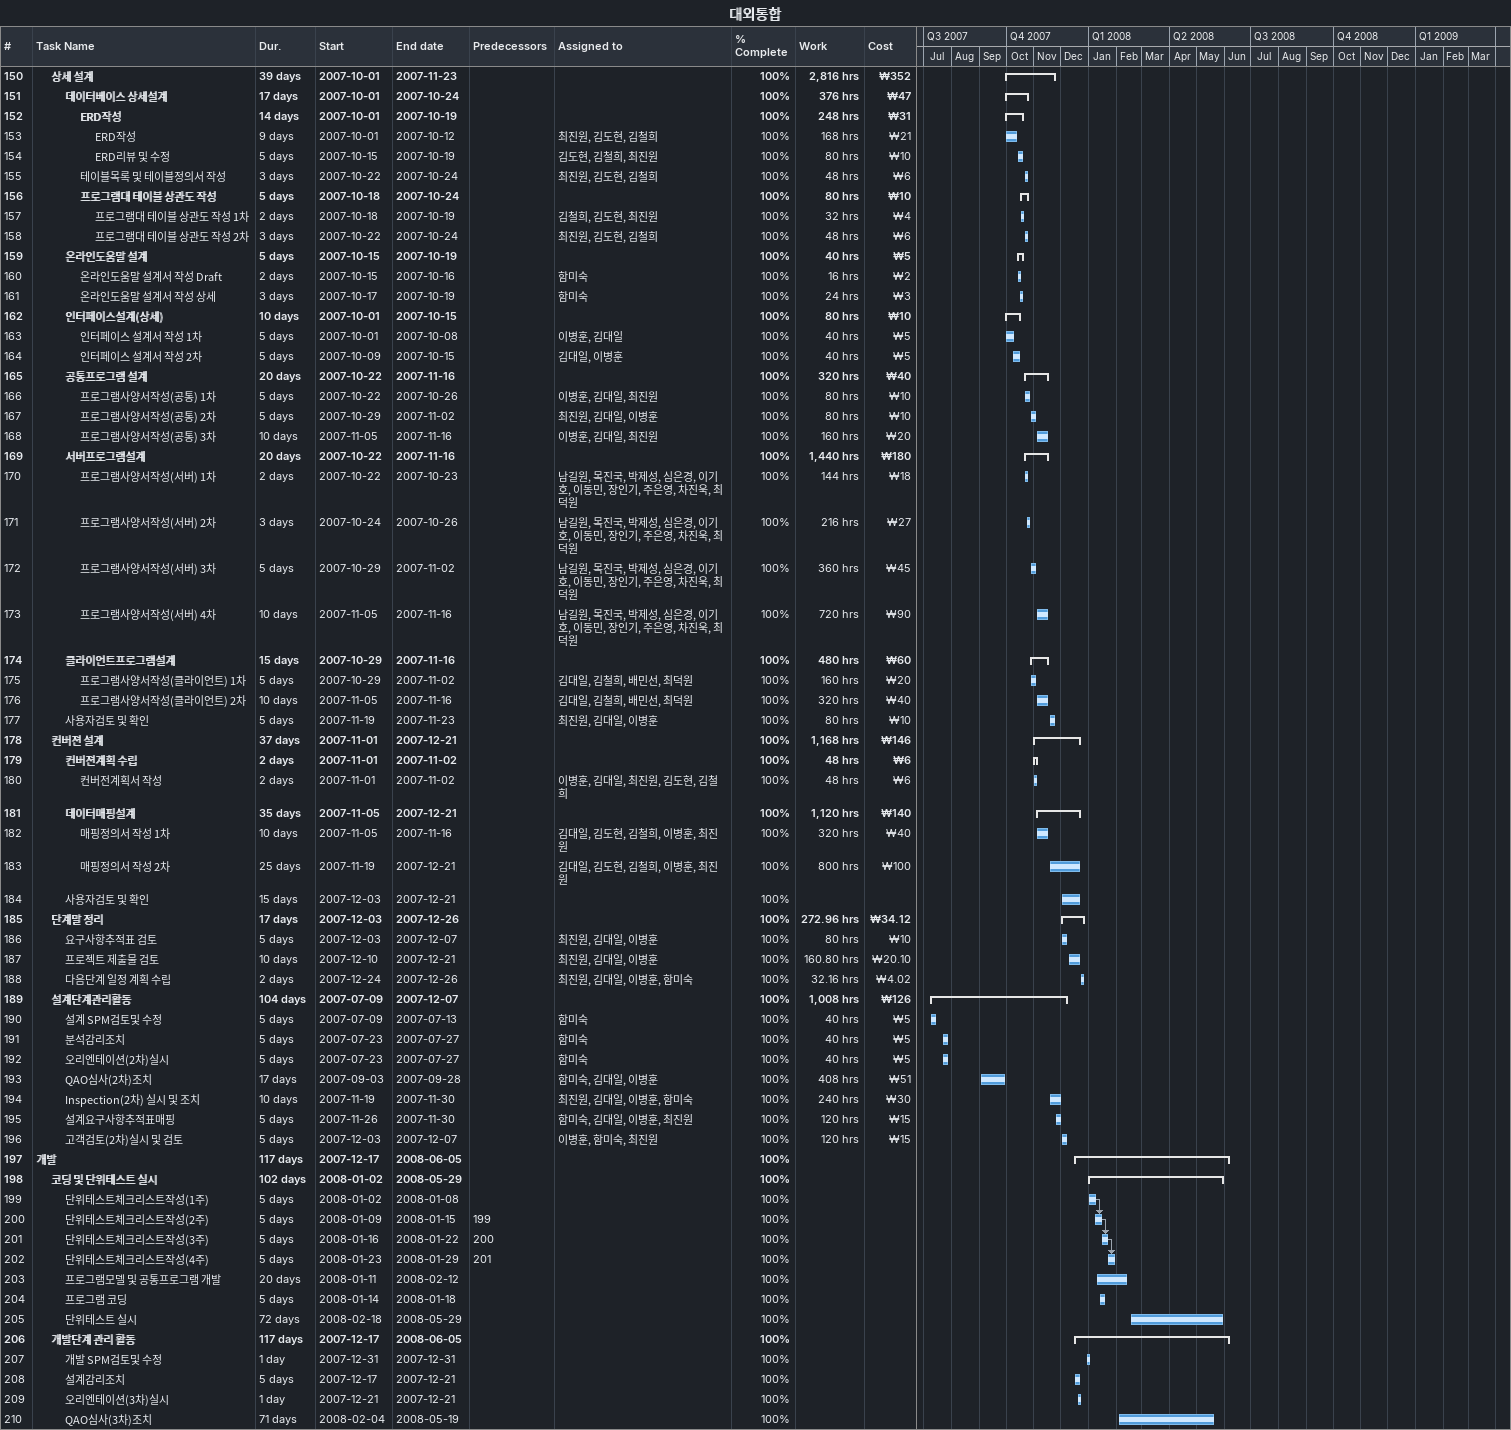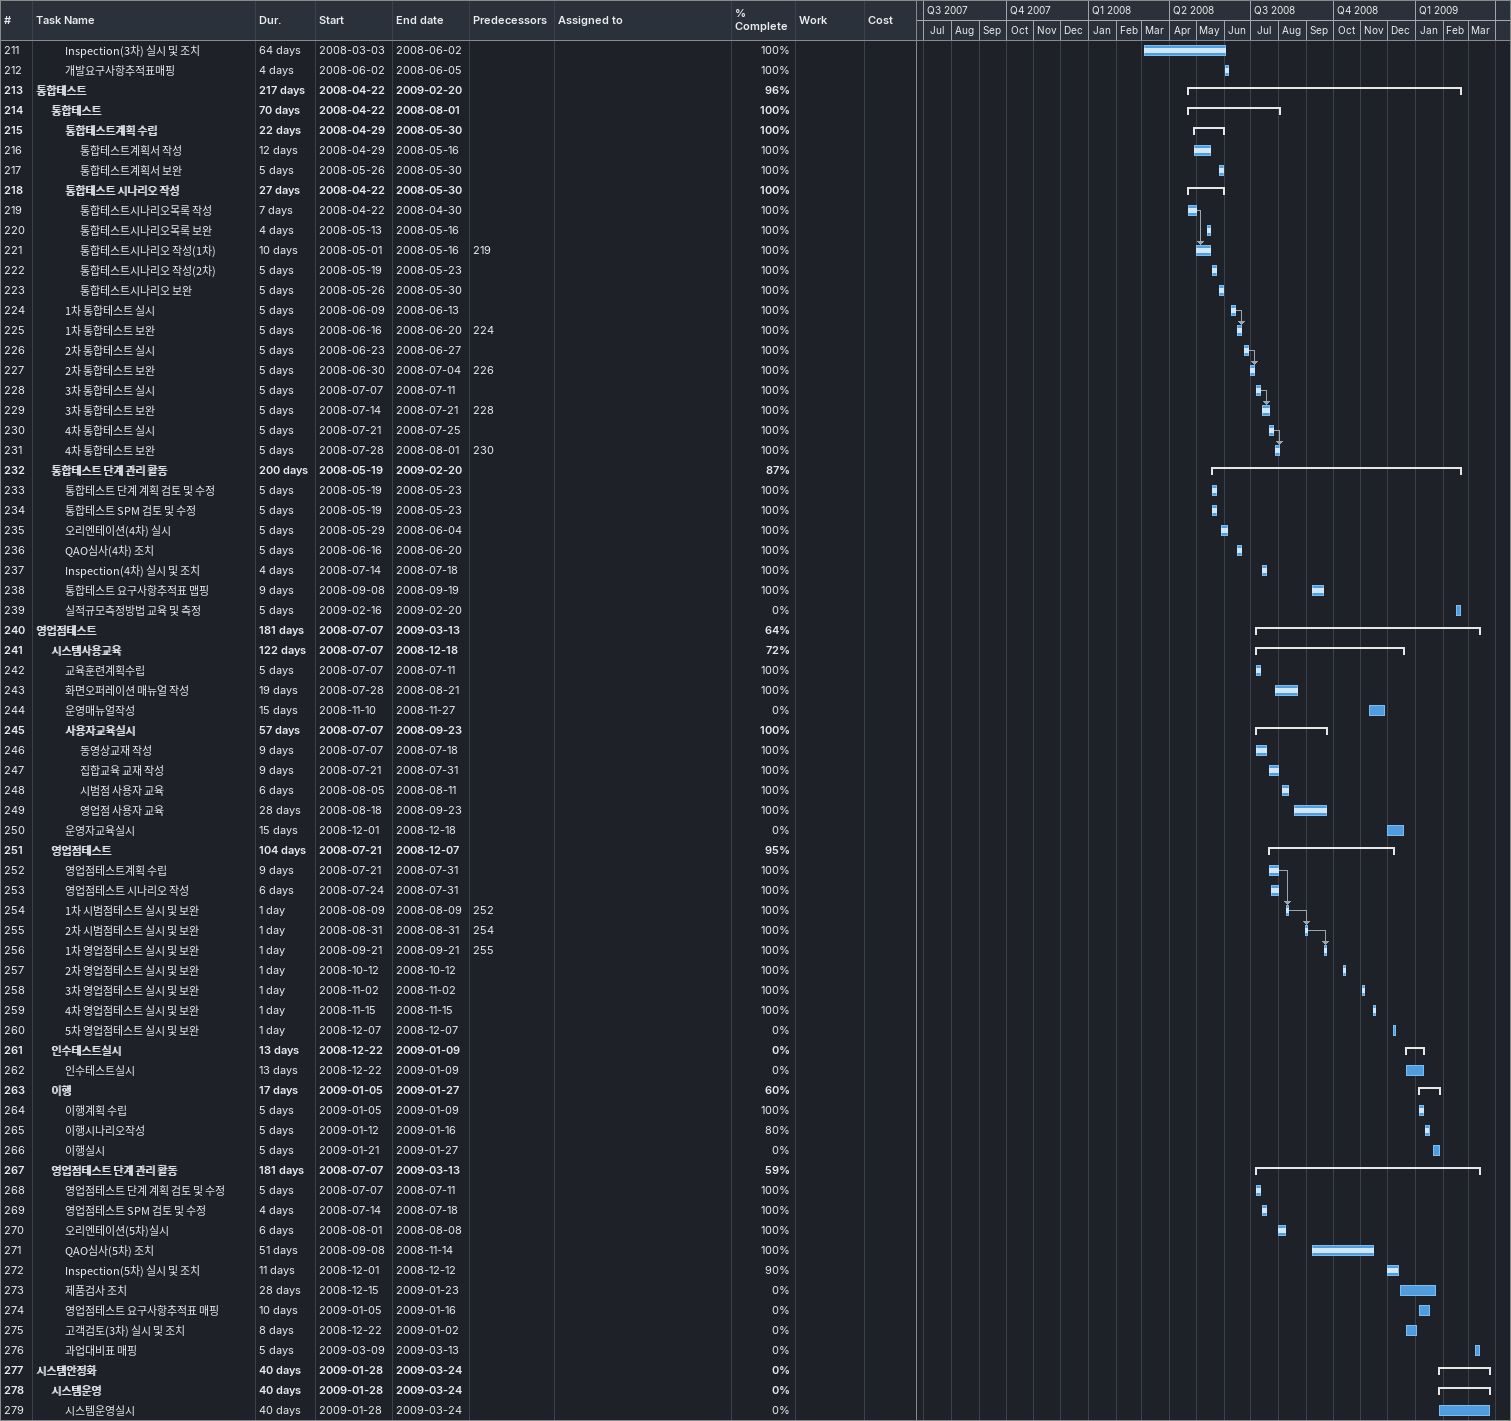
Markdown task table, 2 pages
대외통합

| ID | Level | Task | Duration | Start | Finish | Predecessors | Resources | % complete | Work (h) | Cost (₩) |
|---|---|---|---|---|---|---|---|---|---|---|
| 150 | 2 | **상세 설계** | 39d | 2007-10-01 | 2007-11-23 |  |  | 100 | 2816 | 352 |
| 151 | 3 | **데이터베이스 상세설계** | 17d | 2007-10-01 | 2007-10-24 |  |  | 100 | 376 | 47 |
| 152 | 4 | **ERD작성** | 14d | 2007-10-01 | 2007-10-19 |  |  | 100 | 248 | 31 |
| 153 | 5 | ERD작성 | 9d | 2007-10-01 | 2007-10-12 |  | 최진원, 김도현, 김철희 | 100 | 168 | 21 |
| 154 | 5 | ERD리뷰 및 수정 | 5d | 2007-10-15 | 2007-10-19 |  | 김도현, 김철희, 최진원 | 100 | 80 | 10 |
| 155 | 4 | 테이블목록 및 테이블정의서 작성 | 3d | 2007-10-22 | 2007-10-24 |  | 최진원, 김도현, 김철희 | 100 | 48 | 6 |
| 156 | 4 | **프로그램대 테이블 상관도 작성** | 5d | 2007-10-18 | 2007-10-24 |  |  | 100 | 80 | 10 |
| 157 | 5 | 프로그램대 테이블 상관도 작성 1차 | 2d | 2007-10-18 | 2007-10-19 |  | 김철희, 김도현, 최진원 | 100 | 32 | 4 |
| 158 | 5 | 프로그램대 테이블 상관도 작성 2차 | 3d | 2007-10-22 | 2007-10-24 |  | 최진원, 김도현, 김철희 | 100 | 48 | 6 |
| 159 | 3 | **온라인도움말 설계** | 5d | 2007-10-15 | 2007-10-19 |  |  | 100 | 40 | 5 |
| 160 | 4 | 온라인도움말 설계서 작성 Draft | 2d | 2007-10-15 | 2007-10-16 |  | 함미숙 | 100 | 16 | 2 |
| 161 | 4 | 온라인도움말 설계서 작성 상세 | 3d | 2007-10-17 | 2007-10-19 |  | 함미숙 | 100 | 24 | 3 |
| 162 | 3 | **인터페이스설계(상세)** | 10d | 2007-10-01 | 2007-10-15 |  |  | 100 | 80 | 10 |
| 163 | 4 | 인터페이스 설계서 작성 1차 | 5d | 2007-10-01 | 2007-10-08 |  | 이병훈, 김대일 | 100 | 40 | 5 |
| 164 | 4 | 인터페이스 설계서 작성 2차 | 5d | 2007-10-09 | 2007-10-15 |  | 김대일, 이병훈 | 100 | 40 | 5 |
| 165 | 3 | **공통프로그램 설계** | 20d | 2007-10-22 | 2007-11-16 |  |  | 100 | 320 | 40 |
| 166 | 4 | 프로그램사양서작성(공통) 1차 | 5d | 2007-10-22 | 2007-10-26 |  | 이병훈, 김대일, 최진원 | 100 | 80 | 10 |
| 167 | 4 | 프로그램사양서작성(공통) 2차 | 5d | 2007-10-29 | 2007-11-02 |  | 최진원, 김대일, 이병훈 | 100 | 80 | 10 |
| 168 | 4 | 프로그램사양서작성(공통) 3차 | 10d | 2007-11-05 | 2007-11-16 |  | 이병훈, 김대일, 최진원 | 100 | 160 | 20 |
| 169 | 3 | **서버프로그램설계** | 20d | 2007-10-22 | 2007-11-16 |  |  | 100 | 1440 | 180 |
| 170 | 4 | 프로그램사양서작성(서버) 1차 | 2d | 2007-10-22 | 2007-10-23 |  | 남길원, 목진국, 박제성, 심은경, 이기호, 이동민, 장인기, 주은영, 차진욱, 최덕원 | 100 | 144 | 18 |
| 171 | 4 | 프로그램사양서작성(서버) 2차 | 3d | 2007-10-24 | 2007-10-26 |  | 남길원, 목진국, 박제성, 심은경, 이기호, 이동민, 장인기, 주은영, 차진욱, 최덕원 | 100 | 216 | 27 |
| 172 | 4 | 프로그램사양서작성(서버) 3차 | 5d | 2007-10-29 | 2007-11-02 |  | 남길원, 목진국, 박제성, 심은경, 이기호, 이동민, 장인기, 주은영, 차진욱, 최덕원 | 100 | 360 | 45 |
| 173 | 4 | 프로그램사양서작성(서버) 4차 | 10d | 2007-11-05 | 2007-11-16 |  | 남길원, 목진국, 박제성, 심은경, 이기호, 이동민, 장인기, 주은영, 차진욱, 최덕원 | 100 | 720 | 90 |
| 174 | 3 | **클라이언트프로그램설계** | 15d | 2007-10-29 | 2007-11-16 |  |  | 100 | 480 | 60 |
| 175 | 4 | 프로그램사양서작성(클라이언트) 1차 | 5d | 2007-10-29 | 2007-11-02 |  | 김대일, 김철희, 배민선, 최덕원 | 100 | 160 | 20 |
| 176 | 4 | 프로그램사양서작성(클라이언트) 2차 | 10d | 2007-11-05 | 2007-11-16 |  | 김대일, 김철희, 배민선, 최덕원 | 100 | 320 | 40 |
| 177 | 3 | 사용자검토 및 확인 | 5d | 2007-11-19 | 2007-11-23 |  | 최진원, 김대일, 이병훈 | 100 | 80 | 10 |
| 178 | 2 | **컨버젼 설계** | 37d | 2007-11-01 | 2007-12-21 |  |  | 100 | 1168 | 146 |
| 179 | 3 | **컨버젼계획 수립** | 2d | 2007-11-01 | 2007-11-02 |  |  | 100 | 48 | 6 |
| 180 | 4 | 컨버전계획서 작성 | 2d | 2007-11-01 | 2007-11-02 |  | 이병훈, 김대일, 최진원, 김도현, 김철희 | 100 | 48 | 6 |
| 181 | 3 | **데이터매핑설계** | 35d | 2007-11-05 | 2007-12-21 |  |  | 100 | 1120 | 140 |
| 182 | 4 | 매핑정의서 작성 1차 | 10d | 2007-11-05 | 2007-11-16 |  | 김대일, 김도현, 김철희, 이병훈, 최진원 | 100 | 320 | 40 |
| 183 | 4 | 매핑정의서 작성 2차 | 25d | 2007-11-19 | 2007-12-21 |  | 김대일, 김도현, 김철희, 이병훈, 최진원 | 100 | 800 | 100 |
| 184 | 3 | 사용자검토 및 확인 | 15d | 2007-12-03 | 2007-12-21 |  |  | 100 |  |  |
| 185 | 2 | **단계말 정리** | 17d | 2007-12-03 | 2007-12-26 |  |  | 100 | 272.96 | 34.12 |
| 186 | 3 | 요구사항추적표 검토 | 5d | 2007-12-03 | 2007-12-07 |  | 최진원, 김대일, 이병훈 | 100 | 80 | 10 |
| 187 | 3 | 프로젝트 제출물 검토 | 10d | 2007-12-10 | 2007-12-21 |  | 최진원, 김대일, 이병훈 | 100 | 160.80 | 20.10 |
| 188 | 3 | 다음단계 일정 계획 수립 | 2d | 2007-12-24 | 2007-12-26 |  | 최진원, 김대일, 이병훈, 함미숙 | 100 | 32.16 | 4.02 |
| 189 | 2 | **설계단계관리활동** | 104d | 2007-07-09 | 2007-12-07 |  |  | 100 | 1008 | 126 |
| 190 | 3 | 설계 SPM검토및 수정 | 5d | 2007-07-09 | 2007-07-13 |  | 함미숙 | 100 | 40 | 5 |
| 191 | 3 | 분석감리조치 | 5d | 2007-07-23 | 2007-07-27 |  | 함미숙 | 100 | 40 | 5 |
| 192 | 3 | 오리엔테이션(2차)실시 | 5d | 2007-07-23 | 2007-07-27 |  | 함미숙 | 100 | 40 | 5 |
| 193 | 3 | QAO심사(2차)조치 | 17d | 2007-09-03 | 2007-09-28 |  | 함미숙, 김대일, 이병훈 | 100 | 408 | 51 |
| 194 | 3 | Inspection(2차) 실시 및 조치 | 10d | 2007-11-19 | 2007-11-30 |  | 최진원, 김대일, 이병훈, 함미숙 | 100 | 240 | 30 |
| 195 | 3 | 설계요구사항추적표매핑 | 5d | 2007-11-26 | 2007-11-30 |  | 함미숙, 김대일, 이병훈, 최진원 | 100 | 120 | 15 |
| 196 | 3 | 고객검토(2차)실시 및 검토 | 5d | 2007-12-03 | 2007-12-07 |  | 이병훈, 함미숙, 최진원 | 100 | 120 | 15 |
| 197 | 1 | **개발** | 117d | 2007-12-17 | 2008-06-05 |  |  | 100 |  |  |
| 198 | 2 | **코딩 및 단위테스트 실시** | 102d | 2008-01-02 | 2008-05-29 |  |  | 100 |  |  |
| 199 | 3 | 단위테스트체크리스트작성(1주) | 5d | 2008-01-02 | 2008-01-08 |  |  | 100 |  |  |
| 200 | 3 | 단위테스트체크리스트작성(2주) | 5d | 2008-01-09 | 2008-01-15 | 199 |  | 100 |  |  |
| 201 | 3 | 단위테스트체크리스트작성(3주) | 5d | 2008-01-16 | 2008-01-22 | 200 |  | 100 |  |  |
| 202 | 3 | 단위테스트체크리스트작성(4주) | 5d | 2008-01-23 | 2008-01-29 | 201 |  | 100 |  |  |
| 203 | 3 | 프로그램모델 및 공통프로그램 개발 | 20d | 2008-01-11 | 2008-02-12 |  |  | 100 |  |  |
| 204 | 3 | 프로그램 코딩 | 5d | 2008-01-14 | 2008-01-18 |  |  | 100 |  |  |
| 205 | 3 | 단위테스트 실시 | 72d | 2008-02-18 | 2008-05-29 |  |  | 100 |  |  |
| 206 | 2 | **개발단계 관리 활동** | 117d | 2007-12-17 | 2008-06-05 |  |  | 100 |  |  |
| 207 | 3 | 개발 SPM검토및 수정 | 1d | 2007-12-31 | 2007-12-31 |  |  | 100 |  |  |
| 208 | 3 | 설계감리조치 | 5d | 2007-12-17 | 2007-12-21 |  |  | 100 |  |  |
| 209 | 3 | 오리엔테이션(3차)실시 | 1d | 2007-12-21 | 2007-12-21 |  |  | 100 |  |  |
| 210 | 3 | QAO심사(3차)조치 | 71d | 2008-02-04 | 2008-05-19 |  |  | 100 |  |  |
| 211 | 3 | Inspection(3차) 실시 및 조치 | 64d | 2008-03-03 | 2008-06-02 |  |  | 100 |  |  |
| 212 | 3 | 개발요구사항추적표매핑 | 4d | 2008-06-02 | 2008-06-05 |  |  | 100 |  |  |
| 213 | 1 | **통합테스트** | 217d | 2008-04-22 | 2009-02-20 |  |  | 96 |  |  |
| 214 | 2 | **통합테스트** | 70d | 2008-04-22 | 2008-08-01 |  |  | 100 |  |  |
| 215 | 3 | **통합테스트계획 수립** | 22d | 2008-04-29 | 2008-05-30 |  |  | 100 |  |  |
| 216 | 4 | 통합테스트계획서 작성 | 12d | 2008-04-29 | 2008-05-16 |  |  | 100 |  |  |
| 217 | 4 | 통합테스트계획서 보완 | 5d | 2008-05-26 | 2008-05-30 |  |  | 100 |  |  |
| 218 | 3 | **통합테스트 시나리오 작성** | 27d | 2008-04-22 | 2008-05-30 |  |  | 100 |  |  |
| 219 | 4 | 통합테스트시나리오목록 작성 | 7d | 2008-04-22 | 2008-04-30 |  |  | 100 |  |  |
| 220 | 4 | 통합테스트시나리오목록 보완 | 4d | 2008-05-13 | 2008-05-16 |  |  | 100 |  |  |
| 221 | 4 | 통합테스트시나리오 작성(1차) | 10d | 2008-05-01 | 2008-05-16 | 219 |  | 100 |  |  |
| 222 | 4 | 통합테스트시나리오 작성(2차) | 5d | 2008-05-19 | 2008-05-23 |  |  | 100 |  |  |
| 223 | 4 | 통합테스트시나리오 보완 | 5d | 2008-05-26 | 2008-05-30 |  |  | 100 |  |  |
| 224 | 3 | 1차 통합테스트 실시 | 5d | 2008-06-09 | 2008-06-13 |  |  | 100 |  |  |
| 225 | 3 | 1차 통합테스트 보완 | 5d | 2008-06-16 | 2008-06-20 | 224 |  | 100 |  |  |
| 226 | 3 | 2차 통합테스트 실시 | 5d | 2008-06-23 | 2008-06-27 |  |  | 100 |  |  |
| 227 | 3 | 2차 통합테스트 보완 | 5d | 2008-06-30 | 2008-07-04 | 226 |  | 100 |  |  |
| 228 | 3 | 3차 통합테스트 실시 | 5d | 2008-07-07 | 2008-07-11 |  |  | 100 |  |  |
| 229 | 3 | 3차 통합테스트 보완 | 5d | 2008-07-14 | 2008-07-21 | 228 |  | 100 |  |  |
| 230 | 3 | 4차 통합테스트 실시 | 5d | 2008-07-21 | 2008-07-25 |  |  | 100 |  |  |
| 231 | 3 | 4차 통합테스트 보완 | 5d | 2008-07-28 | 2008-08-01 | 230 |  | 100 |  |  |
| 232 | 2 | **통합테스트 단계 관리 활동** | 200d | 2008-05-19 | 2009-02-20 |  |  | 87 |  |  |
| 233 | 3 | 통합테스트 단계 계획 검토 및 수정 | 5d | 2008-05-19 | 2008-05-23 |  |  | 100 |  |  |
| 234 | 3 | 통합테스트 SPM 검토 및 수정 | 5d | 2008-05-19 | 2008-05-23 |  |  | 100 |  |  |
| 235 | 3 | 오리엔테이션(4차) 실시 | 5d | 2008-05-29 | 2008-06-04 |  |  | 100 |  |  |
| 236 | 3 | QAO심사(4차) 조치 | 5d | 2008-06-16 | 2008-06-20 |  |  | 100 |  |  |
| 237 | 3 | Inspection(4차) 실시 및 조치 | 4d | 2008-07-14 | 2008-07-18 |  |  | 100 |  |  |
| 238 | 3 | 통합테스트 요구사항추적표 맵핑 | 9d | 2008-09-08 | 2008-09-19 |  |  | 100 |  |  |
| 239 | 3 | 실적규모측정방법 교육 및 측정 | 5d | 2009-02-16 | 2009-02-20 |  |  | 0 |  |  |
| 240 | 1 | **영업점테스트** | 181d | 2008-07-07 | 2009-03-13 |  |  | 64 |  |  |
| 241 | 2 | **시스템사용교육** | 122d | 2008-07-07 | 2008-12-18 |  |  | 72 |  |  |
| 242 | 3 | 교육훈련계획수립 | 5d | 2008-07-07 | 2008-07-11 |  |  | 100 |  |  |
| 243 | 3 | 화면오퍼레이션 매뉴얼 작성 | 19d | 2008-07-28 | 2008-08-21 |  |  | 100 |  |  |
| 244 | 3 | 운영매뉴얼작성 | 15d | 2008-11-10 | 2008-11-27 |  |  | 0 |  |  |
| 245 | 3 | **사용자교육실시** | 57d | 2008-07-07 | 2008-09-23 |  |  | 100 |  |  |
| 246 | 4 | 동영상교재 작성 | 9d | 2008-07-07 | 2008-07-18 |  |  | 100 |  |  |
| 247 | 4 | 집합교육 교재 작성 | 9d | 2008-07-21 | 2008-07-31 |  |  | 100 |  |  |
| 248 | 4 | 시범점 사용자 교육 | 6d | 2008-08-05 | 2008-08-11 |  |  | 100 |  |  |
| 249 | 4 | 영업점 사용자 교육 | 28d | 2008-08-18 | 2008-09-23 |  |  | 100 |  |  |
| 250 | 3 | 운영자교육실시 | 15d | 2008-12-01 | 2008-12-18 |  |  | 0 |  |  |
| 251 | 2 | **영업점테스트** | 104d | 2008-07-21 | 2008-12-07 |  |  | 95 |  |  |
| 252 | 3 | 영업점테스트계획 수립 | 9d | 2008-07-21 | 2008-07-31 |  |  | 100 |  |  |
| 253 | 3 | 영업점테스트 시나리오 작성 | 6d | 2008-07-24 | 2008-07-31 |  |  | 100 |  |  |
| 254 | 3 | 1차 시범점테스트 실시 및 보완 | 1d | 2008-08-09 | 2008-08-09 | 252 |  | 100 |  |  |
| 255 | 3 | 2차 시범점테스트 실시 및 보완 | 1d | 2008-08-31 | 2008-08-31 | 254 |  | 100 |  |  |
| 256 | 3 | 1차 영업점테스트 실시 및 보완 | 1d | 2008-09-21 | 2008-09-21 | 255 |  | 100 |  |  |
| 257 | 3 | 2차 영업점테스트 실시 및 보완 | 1d | 2008-10-12 | 2008-10-12 |  |  | 100 |  |  |
| 258 | 3 | 3차 영업점테스트 실시 및 보완 | 1d | 2008-11-02 | 2008-11-02 |  |  | 100 |  |  |
| 259 | 3 | 4차 영업점테스트 실시 및 보완 | 1d | 2008-11-15 | 2008-11-15 |  |  | 100 |  |  |
| 260 | 3 | 5차 영업점테스트 실시 및 보완 | 1d | 2008-12-07 | 2008-12-07 |  |  | 0 |  |  |
| 261 | 2 | **인수테스트실시** | 13d | 2008-12-22 | 2009-01-09 |  |  | 0 |  |  |
| 262 | 3 | 인수테스트실시 | 13d | 2008-12-22 | 2009-01-09 |  |  | 0 |  |  |
| 263 | 2 | **이행** | 17d | 2009-01-05 | 2009-01-27 |  |  | 60 |  |  |
| 264 | 3 | 이행계획 수립 | 5d | 2009-01-05 | 2009-01-09 |  |  | 100 |  |  |
| 265 | 3 | 이행시나리오작성 | 5d | 2009-01-12 | 2009-01-16 |  |  | 80 |  |  |
| 266 | 3 | 이행실시 | 5d | 2009-01-21 | 2009-01-27 |  |  | 0 |  |  |
| 267 | 2 | **영업점테스트 단계 관리 활동** | 181d | 2008-07-07 | 2009-03-13 |  |  | 59 |  |  |
| 268 | 3 | 영업점테스트 단계 계획 검토 및 수정 | 5d | 2008-07-07 | 2008-07-11 |  |  | 100 |  |  |
| 269 | 3 | 영업점테스트 SPM 검토 및 수정 | 4d | 2008-07-14 | 2008-07-18 |  |  | 100 |  |  |
| 270 | 3 | 오리엔테이션(5차)실시 | 6d | 2008-08-01 | 2008-08-08 |  |  | 100 |  |  |
| 271 | 3 | QAO심사(5차) 조치 | 51d | 2008-09-08 | 2008-11-14 |  |  | 100 |  |  |
| 272 | 3 | Inspection(5차) 실시 및 조치 | 11d | 2008-12-01 | 2008-12-12 |  |  | 90 |  |  |
| 273 | 3 | 제품검사 조치 | 28d | 2008-12-15 | 2009-01-23 |  |  | 0 |  |  |
| 274 | 3 | 영업점테스트 요구사항추적표 매핑 | 10d | 2009-01-05 | 2009-01-16 |  |  | 0 |  |  |
| 275 | 3 | 고객검토(3차) 실시 및 조치 | 8d | 2008-12-22 | 2009-01-02 |  |  | 0 |  |  |
| 276 | 3 | 과업대비표 매핑 | 5d | 2009-03-09 | 2009-03-13 |  |  | 0 |  |  |
| 277 | 1 | **시스템안정화** | 40d | 2009-01-28 | 2009-03-24 |  |  | 0 |  |  |
| 278 | 2 | **시스템운영** | 40d | 2009-01-28 | 2009-03-24 |  |  | 0 |  |  |
| 279 | 3 | 시스템운영실시 | 40d | 2009-01-28 | 2009-03-24 |  |  | 0 |  |  |
